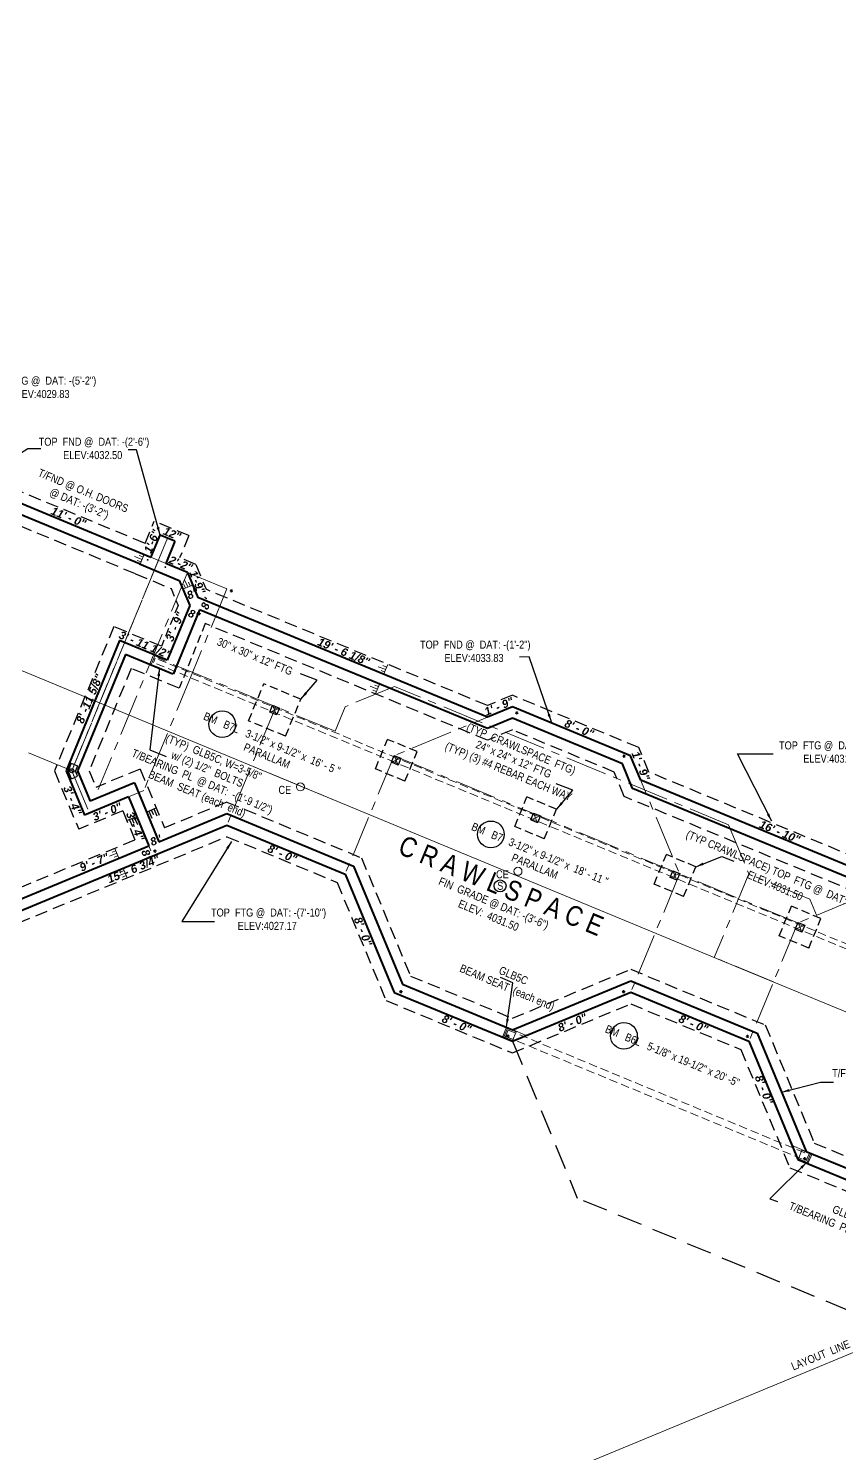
# Model space of a CAD drawing. Header units: inches. Extents: x 2775 to 28360, y 1488 to 9823.
# Drawn here: x 12445 to 13053, y 3454 to 4523 of the extents above; entities that cross this region are included whole.
import ezdxf

# ---------------------------------------------------------------- set-up
doc = ezdxf.new("R2010")
doc.units = ezdxf.units.IN
doc.header["$LTSCALE"] = 0.5
doc.header["$MEASUREMENT"] = 0
doc.header["$PDMODE"] = 1
doc.linetypes.add('CENTER', pattern=[2, 1.25, -0.25, 0.25, -0.25])
doc.linetypes.add('HIDDEN', pattern=[0.375, 0.25, -0.125])
doc.layers.get('Defpoints').update_dxf_attribs({"linetype": 'CONTINUOUS'})
for name, color, linetype, lineweight in [('BALCONY', 3, 'CONTINUOUS', 30), ('BEAMS TEXT', 3, 'CONTINUOUS', 20), ('ELEC', 6, 'CONTINUOUS', 20), ('FLOOR BEAMS', 3, 'HIDDEN', 20), ('FOOTING', 7, 'HIDDEN', 30), ('FOOTING TEXT', 7, 'CONTINUOUS', 9), ('FOUNDATION', 7, 'CONTINUOUS', 40), ('FOUNDATION TEXT', 7, 'CONTINUOUS', 9), ('GRID', 1, 'CENTER', 20), ('LAYOUT', 6, 'CONTINUOUS', 9), ('WALL FRAMING', 7, 'CONTINUOUS', 30)]:
    doc.layers.add(name, color=color, linetype=linetype, lineweight=lineweight)
for name, color, linetype in [('ELECTRICAL', 1, 'CONTINUOUS'), ('FL FRAMING STEEL', 7, 'CONTINUOUS'), ('LLTEXT', 7, 'CONTINUOUS'), ('STEEL', 5, 'CONTINUOUS')]:
    doc.layers.add(name, color=color, linetype=linetype)
doc.styles.add('ARCHENT', font='technical.ttf', dxfattribs={"height": 2})
doc.styles.add('ARCHENTLTD', font='technical.ttf', dxfattribs={"height": 6})
doc.styles.add('BEI', font='romans.shx', dxfattribs={"width": 0.75})
doc.dimstyles.new('ARCHENT', dxfattribs={"dimtxt": 6, "dimasz": 6, "dimexe": 9, "dimexo": 3, "dimgap": 1, "dimtad": 0, "dimtoh": 1, "dimdec": 3, "dimzin": 0, "dimdsep": 46, "dimlunit": 4, "dimtxsty": 'ARCHENTLTD', "dimcen": 6, "dimaunit": 1, "dimadec": 0, "dimazin": 0, "dimtfac": 1, "dimtdec": 3, "dimtofl": 0, "dimtmove": 0, "dimatfit": 3, "dimfxl": 1, "dimfrac": 2, "dimtolj": 1, "dimtzin": 0, "dimarcsym": 0})
doc.dimstyles.new('ARCHENTLTD', dxfattribs={"dimtxt": 12, "dimasz": 6, "dimexe": 9, "dimexo": 3, "dimgap": 1, "dimtad": 0, "dimdec": 4, "dimzin": 1, "dimdsep": 46, "dimlunit": 4, "dimtxsty": 'ARCHENT', "dimcen": 6, "dimaunit": 1, "dimadec": 5, "dimazin": 0, "dimtfac": 1, "dimtdec": 4, "dimtofl": 0, "dimtmove": 0, "dimatfit": 3, "dimfxl": 1, "dimfrac": 2, "dimtolj": 1, "dimtzin": 0, "dimarcsym": 0})
doc.dimstyles.get("Standard").update_dxf_attribs({"dimscale": 50, "dimtxt": 0.18, "dimasz": 0.18, "dimexe": 0.18, "dimexo": 0.0625, "dimgap": 0.09, "dimtad": 0, "dimtoh": 1, "dimzin": 0, "dimdsep": 46, "dimtxsty": 'BEI', "dimcen": 0.09, "dimclrd": 256, "dimclre": 256, "dimclrt": 256, "dimadec": 1, "dimazin": 0, "dimtfac": 1, "dimtofl": 0, "dimtmove": 0, "dimatfit": 3, "dimfxl": 1, "dimtolj": 1, "dimtzin": 0, "dimlwd": -1, "dimlwe": -1, "dimarcsym": 0})

# ---------------------------------------------------------------- blocks, each defined once
blk = doc.blocks.new('*D34')
at = {"layer": 'Defpoints', "color": 0, "ltscale": 150}
for p in [(11336.4, 4496.8, -44590.3), (14529.7, 4138.2, -44590.3), (13445.9, 3646.6), (14529.7, 3176.8, -44590.3), (12016.7, 3096.3, -44590.3)]:
    blk.add_point(p, dxfattribs=at)
at = {"layer": 'LAYOUT', "ltscale": 150}
for start, end in [(9.2836, 15.9025), (344.1589, 350.7778)]:
    blk.add_arc((13368.6, 3656.8), 78, start, end, dxfattribs=at)
for points in [[(13442.1, 3677.6), (13445, 3678.6), (13440.6, 3686.6)], [(13445, 3635), (13442.1, 3636), (13440.6, 3627)]]:
    blk.add_solid(points, dxfattribs=at)
at = {"layer": 'LAYOUT', "color": 6, "ltscale": 150, "insert": (13446.5, 3656.8), "char_height": 6.25, "attachment_point": 5, "rotation": 270.0307, "style": 'BEI'}
blk.add_mtext('\\A1;45.0°', dxfattribs=at)
blk = doc.blocks.new('*D35')
at = {"layer": 'Defpoints', "color": 0, "ltscale": 150}
for p in [(13368.6, 4764.1, -44590.3), (14530, 4138.3, -44590.3), (13423.7, 3711.8), (12017, 3096.4, -44590.3), (13368.9, 2918.1, -44590.3)]:
    blk.add_point(p, dxfattribs=at)
at = {"layer": 'LAYOUT', "ltscale": 150}
for start, end in [(65.4639, 83.3705), (29.1593, 47.0659)]:
    blk.add_arc((13368.8, 3656.9), 77.7, start, end, dxfattribs=at)
for points in [[(13377.7, 3732.6), (13377.9, 3735.6), (13368.8, 3734.6)], [(13438, 3695.4), (13435.3, 3694.1), (13440.6, 3686.6)]]:
    blk.add_solid(points, dxfattribs=at)
at = {"layer": 'LAYOUT', "color": 6, "lineweight": 9, "ltscale": 150, "insert": (13412, 3721.5), "char_height": 6.25, "attachment_point": 5, "rotation": 326.2649, "style": 'BEI'}
blk.add_mtext('\\A1;67.5°', dxfattribs=at)
blk = doc.blocks.new('*D36')
at = {"layer": 'Defpoints', "color": 0, "ltscale": 150}
for p in [(13368.2, 4764.1, -44590.3), (12207, 4138.1, -44590.3), (13338.5, 3728.7), (14720.2, 3096.6, -44590.3), (13368.3, 2918.1, -44590.3)]:
    blk.add_point(p, dxfattribs=at)
at = {"layer": 'LAYOUT', "ltscale": 150}
for start, end in [(96.641, 114.5476), (132.9456, 150.8522)]:
    blk.add_arc((13368.3, 3656.9), 77.7, start, end, dxfattribs=at)
for points in [[(13359.2, 3735.6), (13359.4, 3732.6), (13368.3, 3734.6)], [(13301.8, 3694.1), (13299.1, 3695.4), (13296.5, 3686.6)]]:
    blk.add_solid(points, dxfattribs=at)
at = {"layer": 'LAYOUT', "color": 6, "lineweight": 9, "ltscale": 150, "insert": (13325.1, 3721.5), "char_height": 6.25, "attachment_point": 5, "rotation": 33.7466, "style": 'BEI'}
blk.add_mtext('\\A1;67.5°', dxfattribs=at)

msp = doc.modelspace()

# ---------------------------------------------------------------- hatches: boundary and pattern name
at = {"layer": 'WALL FRAMING', "lineweight": 9, "ltscale": 150}
for points in [[(12534.29351, 4124.49398, 1), (12533.66851, 4124.49398, 1)], [(12547.5088, 4119.01624, 1), (12546.8838, 4119.01624, 1)], [(12597.09089, 4101.18541, 1), (12596.46589, 4101.18541, 1)], [(12811.18981, 4009.66446, 1), (12810.56481, 4009.66446, 1)], [(12891.64472, 3977.2306, 1), (12891.01972, 3977.2306, 1)], [(12539.34318, 3906.37095, 1), (12539.58549, 3905.79483, 1)], [(12724.21644, 3800.59884, 1), (12723.59144, 3800.59884, 1)], [(12891.26674, 3800.64837, 1), (12890.64174, 3800.64837, 1)], [(12804.52781, 3767.33404, 1), (12803.90281, 3767.33404, 1)], [(12984.18071, 3767.10158, 1), (12983.55571, 3767.10158, 1)], [(13027.09978, 3675.35625, 1), (13026.47478, 3675.35625, 1)]]:
    msp.add_hatch(color=256, dxfattribs=at).paths.add_polyline_path(points)

# ---------------------------------------------------------------- linework, layer by layer
at = {"layer": 'BALCONY', "color": 3, "linetype": 'HIDDEN', "lineweight": 25, "ltscale": 150}
for p, q in [((12807.572, 3763.41961), (12856.22622, 3645.87669)), ((13112.18173, 3539.93876), (12856.2245, 3645.88082))]:
    msp.add_line(p, q, dxfattribs=at)
at = {"layer": 'BEAMS TEXT', "linetype": 'Continuous', "lineweight": 30, "ltscale": 75}
for centre in [(12589.91766, 4001.18111), (12791.39998, 3918.59208), (12891.21056, 3767.5021)]:
    msp.add_circle(centre, 10, dxfattribs=at)
at = {"layer": 'ELEC', "color": 3, "linetype": 'Continuous', "ltscale": 7.5}
for centre in [(12648.51321, 3954.22381), (12811.72829, 3890.89492)]:
    msp.add_circle(centre, 3, dxfattribs=at)
at = {"layer": 'ELECTRICAL', "color": 3, "linetype": 'Continuous', "lineweight": 30, "ltscale": 0.75}
msp.add_circle((12798.2926, 3879.91757), 4.47927, dxfattribs=at)
at = {"layer": 'FLOOR BEAMS', "ltscale": 50}
for p, q in [((12539.60088, 4050.74356), (12538.24777, 4047.49307)), ((12721.05227, 3975.76452), (12539.60088, 4050.74356)), ((12719.7051, 3972.51216), (12538.24777, 4047.49307)), ((12930.13275, 3889.36863), (12721.05227, 3975.76452)), ((12928.78599, 3886.11678), (12719.7051, 3972.51216)), ((13233.37592, 3764.063), (12930.13275, 3889.36863)), ((13232.03458, 3760.80988), (12928.78599, 3886.11678)), ((12804.43664, 3771.89286), (12802.46704, 3767.16143)), ((12804.43664, 3771.89286), (13029.92901, 3678.56036)), ((12802.46704, 3767.16143), (13027.97775, 3673.82134)), ((13029.92817, 3678.5607), (13027.97775, 3673.82134))]:
    msp.add_line(p, q, dxfattribs=at)
at = {"layer": 'FLOOR BEAMS', "ltscale": 75}
for p, q in [((12721.05227, 3975.76452), (12719.7051, 3972.51216)), ((12930.13782, 3889.38055), (12928.79065, 3886.12819))]:
    msp.add_line(p, q, dxfattribs=at)
at = {"layer": 'FOOTING', "ltscale": 75}
for p, q in [((12531.67365, 4136.94205), (12424.91855, 4181.23189)), ((12524.77804, 4113.97707), (12413.92373, 4159.92619)), ((12532.07948, 4136.77383), (12538.8311, 4153.39575)), ((12564.82923, 4142.67443), (12538.90869, 4153.42818)), ((12564.81505, 4142.70856), (12557.96178, 4126.03595)), ((12569.98663, 4121.04701), (12557.96173, 4126.03582)), ((12524.77714, 4113.97745), (12551.52815, 4102.88533)), ((12569.98663, 4121.04701), (12577.72671, 4102.34131)), ((12788.79068, 4015.18669), (12577.72671, 4102.34131)), ((12508.6092, 4074.40578), (12464.0587, 3966.25585)), ((12544.29675, 4059.60864), (12508.6092, 4074.40578)), ((12788.80833, 3989.21377), (12577.217, 4076.58614)), ((12521.63789, 4043.02245), (12490.02945, 3966.29043)), ((12557.48743, 4028.15814), (12521.63789, 4043.02245)), ((12807.50182, 4022.94287), (12788.79068, 4015.18669)), ((12902.34191, 3983.68805), (12807.50182, 4022.94287)), ((12807.50865, 3996.96546), (12788.80833, 3989.21377)), ((12883.9367, 3965.27768), (12807.50865, 3996.96546)), ((12909.95715, 3965.27476), (12902.34191, 3983.68805)), ((12464.05906, 3966.25674), (12482.2154, 3922.51187)), ((12490.02945, 3966.29043), (12495.18861, 3953.86024)), ((12528.34524, 3967.5901), (12495.18861, 3953.86024)), ((12528.34821, 3967.58887), (12546.58891, 3923.5034)), ((12891.41614, 3946.96525), (12883.9367, 3965.27768)), ((13092.19655, 3890.02267), (12909.95715, 3965.27476)), ((12593.37179, 3942.86811), (12546.58891, 3923.5034)), ((12593.37179, 3942.86811), (12694.38443, 3900.98132)), ((13092.21421, 3864.04974), (12891.41614, 3946.96525)), ((12515.37019, 3936.24097), (12482.2154, 3922.51187)), ((12515.36271, 3936.24413), (12524.51961, 3914.08617)), ((12518.38749, 3928.9098), (12525.71851, 3932.11231)), ((12532.99048, 3935.28349), (12540.32151, 3938.486)), ((12534.86819, 3935.98822), (12537.21559, 3930.76799)), ((12536.69225, 3936.80846), (12538.21942, 3933.41229)), ((12538.51632, 3937.62869), (12540.86373, 3932.40846)), ((12520.26519, 3929.61453), (12522.57224, 3924.37633)), ((12522.09553, 3930.42066), (12523.59645, 3927.01281)), ((12523.92588, 3931.2268), (12526.23292, 3925.9886)), ((12423.98488, 3846.78006), (12593.40151, 3916.87419)), ((12524.17456, 3914.22549), (12423.99177, 3872.75711)), ((12593.40151, 3916.87419), (12676.01695, 3882.61615)), ((12694.38443, 3900.98132), (12731.111, 3812.38147)), ((12676.01695, 3882.61615), (12712.74611, 3794.01007)), ((12807.5659, 3780.73638), (12896.25025, 3817.49798)), ((12896.25248, 3817.49798), (12997.20113, 3775.71479)), ((12731.10942, 3812.38305), (12807.56813, 3780.73638)), ((12712.74769, 3794.00849), (12807.57273, 3754.75989)), ((12807.57497, 3754.75989), (12896.25932, 3791.52149)), ((12896.25708, 3791.52149), (12978.83939, 3757.34023)), ((12997.20271, 3775.71321), (13033.95582, 3687.04933)), ((12978.83781, 3757.34181), (13015.59284, 3668.67332)), ((13033.94773, 3687.05742), (13110.4378, 3655.49304)), ((13015.60094, 3668.66524), (13110.46497, 3629.51866))]:
    msp.add_line(p, q, dxfattribs=at)
at = {"layer": 'FOOTING', "lineweight": 9, "ltscale": 75}
for p, q in [((12529.72009, 4124.76079), (12524.0937, 4126.84494)), ((12530.41481, 4126.63626), (12527.60162, 4127.67833)), ((12529.02538, 4122.88533), (12526.21218, 4123.9274)), ((12562.30036, 4103.242), (12561.04799, 4105.96809)), ((12564.11776, 4104.07691), (12561.61301, 4109.52909)), ((12565.93515, 4104.91182), (12564.68278, 4107.63791)), ((12712.49289, 4042.19343), (12706.86649, 4044.27758)), ((12711.79817, 4040.31797), (12708.98497, 4041.36004)), ((12713.1876, 4044.06889), (12710.37441, 4045.11097)), ((12714.02571, 4045.88808), (12710.96006, 4038.49878)), ((12706.42517, 4027.55983), (12700.79877, 4029.64398)), ((12707.11989, 4029.43529), (12704.30669, 4030.47737)), ((12707.95799, 4031.25448), (12704.89234, 4023.86518)), ((12705.73045, 4025.68436), (12702.91725, 4026.72644)), ((12510.91656, 3904.40852), (12505.35611, 3902.15432)), ((12510.16517, 3906.262), (12507.38494, 3905.1349)), ((12511.66796, 3902.55503), (12508.88773, 3901.42794)), ((12512.44639, 3900.71262), (12509.38673, 3908.10441)), ((12517.03961, 3889.60919), (12511.47916, 3887.355)), ((12516.28821, 3891.46268), (12513.50799, 3890.33558)), ((12518.56944, 3885.9133), (12515.50978, 3893.30508)), ((12517.79101, 3887.75571), (12515.01078, 3886.62861))]:
    msp.add_line(p, q, dxfattribs=at)
at = {"layer": 'FOOTING', "ltscale": 50}
for p, q in [((12551.52815, 4102.88533), (12556.77851, 4090.19661)), ((12556.77851, 4090.19661), (12544.27704, 4059.56035)), ((12577.217, 4076.58614), (12557.52456, 4028.14274)), ((12609.63285, 4003.71749), (12621.11335, 4031.43388)), ((12648.82973, 4019.95337), (12621.11335, 4031.43388)), ((12637.34923, 3992.23699), (12648.82973, 4019.95337)), ((12637.34923, 3992.23699), (12609.63285, 4003.71749)), ((12704.74066, 3967.66086), (12713.92507, 3989.83397)), ((12736.09817, 3980.64957), (12713.92507, 3989.83397)), ((12726.91377, 3958.47646), (12736.09817, 3980.64957)), ((12726.91377, 3958.47646), (12704.74066, 3967.66086)), ((12809.29999, 3924.45488), (12818.4844, 3946.62799)), ((12840.6575, 3937.44359), (12818.4844, 3946.62799)), ((12831.4731, 3915.27048), (12840.6575, 3937.44359)), ((12831.4731, 3915.27048), (12809.29999, 3924.45488)), ((12913.82622, 3881.27689), (12923.01062, 3903.45)), ((12945.18373, 3894.2656), (12923.01062, 3903.45)), ((12935.99933, 3872.09249), (12945.18373, 3894.2656)), ((12935.99933, 3872.09249), (12913.82622, 3881.27689)), ((13007.63204, 3842.49998), (13016.81644, 3864.67309)), ((13038.98955, 3855.48868), (13016.81644, 3864.67309)), ((13029.80515, 3833.31558), (13038.98955, 3855.48868)), ((13029.80515, 3833.31558), (13007.63204, 3842.49998))]:
    msp.add_line(p, q, dxfattribs=at)
at = {"layer": 'FOUNDATION', "ltscale": 50}
for p, q in [((12536.45877, 4126.29721), (12414.46769, 4176.91137)), ((12554.37429, 4138.35075), (12543.23237, 4142.97324)), ((12563.86115, 4114.92726), (12547.53083, 4121.70234)), ((12565.48932, 4090.10606), (12548.64368, 4049.14585)), ((12572.85665, 4087.04308), (12552.97428, 4038.68984)), ((12512.95385, 4063.94892), (12472.71562, 3966.26738)), ((12517.29777, 4053.49029), (12481.37254, 3966.2789)), ((12472.71598, 3966.26827), (12486.54001, 3932.96141)), ((12481.3729, 3966.27979), (12490.86462, 3943.41096)), ((12524.01458, 3957.13805), (12490.86462, 3943.41096)), ((12519.70085, 3946.69302), (12486.54001, 3932.96141))]:
    msp.add_line(p, q, dxfattribs=at)
at = {"layer": 'FOUNDATION', "ltscale": 75}
for p, q in [((12527.84132, 4121.36736), (12416.987, 4167.31647)), ((12527.84132, 4121.36736), (12557.65334, 4109.00602)), ((12563.8611, 4114.92715), (12571.60354, 4096.21573)), ((12557.65334, 4109.00602), (12565.48157, 4090.08726)), ((12788.79657, 4006.52905), (12571.62286, 4096.20656)), ((12788.80245, 3997.87141), (12572.85622, 4087.04205)), ((12548.62036, 4049.15552), (12512.9521, 4063.94467)), ((12552.94351, 4038.7026), (12517.295, 4053.48356)), ((12807.506, 4014.28416), (12788.79657, 4006.52905)), ((12896.20311, 3977.5851), (12807.506, 4014.28416)), ((12807.50637, 4005.6246), (12788.80245, 3997.87141)), ((12890.06736, 3971.42526), (12807.50637, 4005.6246)), ((12903.84963, 3959.13849), (12896.20311, 3977.5851)), ((12897.55854, 3953.08408), (12890.06736, 3971.42526)), ((12524.01458, 3957.13805), (12542.27461, 3913.00586)), ((13092.12991, 3881.39497), (12903.84963, 3959.13849)), ((13092.20832, 3872.70738), (12897.55854, 3953.08408)), ((12542.27461, 3913.00586), (12593.40604, 3934.19337)), ((12593.40604, 3934.19337), (12688.26194, 3894.8596)), ((12424.11888, 3855.38561), (12593.40495, 3925.53329)), ((12593.40495, 3925.53329), (12682.10673, 3888.81889)), ((12424.11788, 3864.04482), (12534.88729, 3909.94474)), ((12688.26194, 3894.8596), (12724.98922, 3806.25804)), ((12682.10673, 3888.81889), (12718.86789, 3800.1335)), ((12724.98922, 3806.25804), (12807.56929, 3772.07771)), ((12807.56929, 3772.07771), (12896.25364, 3808.8393)), ((12896.25364, 3808.8393), (12991.08092, 3769.58979)), ((12718.86789, 3800.1335), (12807.57157, 3763.41857)), ((12807.57157, 3763.41857), (12896.25592, 3800.18017)), ((12896.25592, 3800.18017), (12984.9596, 3763.46524)), ((12984.9596, 3763.46524), (13021.71462, 3674.79675)), ((12991.08092, 3769.58979), (13027.83404, 3680.92591)), ((13027.83404, 3680.92591), (13110.44817, 3646.83437)), ((13021.71462, 3674.79675), (13110.4546, 3638.17733))]:
    msp.add_line(p, q, dxfattribs=at)
at = {"layer": 'FOUNDATION', "ltscale": 1.5}
for p, q in [((12536.45829, 4126.29601), (12543.23237, 4142.97324)), ((12554.37429, 4138.35075), (12547.53094, 4121.70227))]:
    msp.add_line(p, q, dxfattribs=at)
at = {"layer": 'FOUNDATION', "lineweight": 20, "ltscale": 75}
for p, q in [((12531.30874, 4128.59012), (12528.24547, 4121.19983)), ((12567.73235, 4105.5715), (12560.34723, 4102.49562))]:
    msp.add_line(p, q, dxfattribs=at)
at = {"layer": 'FOUNDATION', "color": 7, "lineweight": 9, "ltscale": 75}
for p, q in [((12536.61153, 4046.08706), (12539.27775, 4052.55949)), ((12545.71528, 4049.8732), (12539.27775, 4052.55949)), ((12543.04907, 4043.40078), (12536.61153, 4046.08706)), ((12800.09604, 3766.5917), (12803.16643, 3773.97903)), ((12801.21082, 3766.6683), (12803.89741, 3773.13223)), ((12810.33495, 3770.44594), (12803.89741, 3773.13223)), ((12807.49356, 3772.18055), (12817.94012, 3767.83866)), ((12807.64835, 3763.98202), (12801.21082, 3766.6683)), ((12807.64835, 3763.98202), (12810.33495, 3770.44594)), ((13027.96879, 3680.92468), (13017.5095, 3685.23582)), ((13022.06509, 3675.23378), (13024.73266, 3681.70558)), ((13024.73266, 3681.70558), (13031.18557, 3679.05644)), ((13028.518, 3672.58464), (13031.18557, 3679.05644)), ((13029.25254, 3671.7426), (13032.30119, 3679.13893)), ((13022.06509, 3675.23378), (13028.518, 3672.58464))]:
    msp.add_line(p, q, dxfattribs=at)
at = {"layer": 'FOUNDATION', "ltscale": 25}
msp.add_line((12519.70082, 3946.69309), (12534.88729, 3909.94474), dxfattribs=at)
at = {"layer": 'FOUNDATION', "lineweight": 50, "ltscale": 1.5}
for centre in [(12596.77839, 4101.18541), (12810.87731, 4009.66446), (12891.33222, 3977.2306), (12539.46434, 3906.08289), (12723.90394, 3800.59884), (12890.95424, 3800.64837), (12804.21531, 3767.33404), (12983.86821, 3767.10158), (13026.78728, 3675.35625)]:
    msp.add_circle(centre, 0.5, dxfattribs=at)
at = {"layer": 'GRID', "ltscale": 50}
for p, q in [((12593.28666, 4102.71929), (12113.34842, 4301.83468)), ((12593.28666, 4102.71929), (12563.86111, 4114.92717)), ((12674.48142, 3995.88837), (12538.08136, 4052.34508)), ((12719.06691, 4029.56238), (12682.09611, 4014.25916)), ((12969.64769, 3925.81412), (12719.06691, 4029.56238)), ((12630.14006, 4014.25463), (12593.40463, 3925.53316)), ((12682.09611, 4014.25916), (12674.48142, 3995.88837)), ((12807.506, 4014.28416), (12718.83752, 3977.52914)), ((12896.20311, 3977.5851), (12807.506, 4014.28416)), ((12718.83752, 3977.52914), (12682.10673, 3888.81889)), ((12932.9647, 3888.90075), (12718.83752, 3977.52914)), ((12896.20311, 3977.5851), (12932.9647, 3888.90075)), ((12477.03225, 3966.30341), (12490.23569, 3934.49176)), ((12700.5358, 3933.3278), (12611.8351, 3970.05674)), ((12530.98852, 3951.36752), (12489.94988, 3934.37238)), ((12519.68256, 3946.68544), (12537.94617, 3902.55264)), ((12593.42049, 3925.53973), (12424.11888, 3855.38561)), ((12682.10673, 3888.81889), (12593.40463, 3925.53316)), ((12969.64769, 3925.81412), (12984.93699, 3888.92992)), ((12682.10673, 3888.81889), (12718.86832, 3800.13454)), ((12932.9647, 3888.90075), (12896.24978, 3800.19707)), ((13021.6668, 3852.18648), (12932.9647, 3888.90075)), ((12984.93699, 3888.92992), (12958.99556, 3826.34504)), ((13030.53612, 3870.01257), (12984.93699, 3888.92992)), ((13110.35115, 3888.94808), (13021.6668, 3852.18648)), ((13030.53612, 3870.01257), (13035.51599, 3857.98177)), ((13021.6668, 3852.18648), (12984.95187, 3763.4828)), ((13003.36891, 3807.97857), (12959.16877, 3826.27325)), ((12807.572, 3763.41961), (12718.86832, 3800.13454)), ((12896.25635, 3800.18121), (12807.572, 3763.41961)), ((12984.96003, 3763.46628), (12896.25635, 3800.18121)), ((12984.96003, 3763.46628), (13021.71505, 3674.7978)), ((13110.4546, 3638.17733), (13021.71505, 3674.7978))]:
    msp.add_line(p, q, dxfattribs=at)
at = {"layer": 'GRID', "ltscale": 75}
msp.add_line((11890.26802, 4209.49904), (12481.70907, 3964.36465), dxfattribs=at)
at = {"layer": 'GRID', "linetype": 'CENTER', "lineweight": 9, "ltscale": 50}
for p, q in [((12548.84886, 4140.6431), (12477.03213, 3966.3031)), ((12542.03021, 4124.09037), (12477.03213, 3966.3031)), ((12563.86111, 4114.92717), (12496.80793, 3952.15104)), ((12593.28666, 4102.71929), (12567.90213, 4040.43853))]:
    msp.add_line(p, q, dxfattribs=at)
at = {"layer": 'GRID', "linetype": 'CENTER', "lineweight": 20, "ltscale": 50}
msp.add_line((12567.90753, 4040.43631), (12530.98852, 3951.36752), dxfattribs=at)
at = {"layer": 'LAYOUT', "color": 6, "ltscale": 150}
for p, q in [((12975.24561, 3819.59345), (11433.02486, 4458.12095)), ((13368.53349, 3656.76001), (12975.24861, 3819.59221)), ((13368.50138, 3656.7467), (12016.33977, 3096.40237))]:
    msp.add_line(p, q, dxfattribs=at)
at = {"layer": 'STEEL', "color": 5, "linetype": 'Continuous'}
for p, q in [((12476.69232, 3971.89274), (12474.35432, 3966.31342)), ((12476.85371, 3960.24756), (12474.35432, 3966.31342)), ((12476.69455, 3971.89806), (12481.28435, 3969.99732)), ((12481.28435, 3969.99732), (12479.72966, 3966.25956)), ((12481.42992, 3962.13315), (12479.72966, 3966.25956)), ((12476.85371, 3960.24756), (12481.42992, 3962.13315))]:
    msp.add_line(p, q, dxfattribs=at)
at = {"layer": 'STEEL', "color": 5, "linetype": 'Continuous', "const_width": 0.5}
for points in [[(12478.48379, 3969.32955, -1), (12478.29331, 3969.79185, -1)], [(12478.66302, 3962.34502, -1), (12478.47254, 3962.80732, -1)]]:
    msp.add_lwpolyline(points, format="xyb", close=True, dxfattribs=at)
at = {"layer": 'STEEL', "lineweight": 30, "ltscale": 75}
msp.add_circle((12477.03213, 3966.3031), 1.5, dxfattribs=at)
at = {"layer": 'WALL FRAMING', "color": 6, "lineweight": 9, "ltscale": 75}
for p, q in [((12538.08136, 4052.34508), (12535.43483, 4045.96223)), ((12632.7836, 4013.30685), (12625.5975, 4010.33027)), ((12627.70226, 4015.41161), (12630.67884, 4008.22551)), ((12723.97173, 3975.62663), (12716.78563, 3972.65005)), ((12718.89039, 3977.73139), (12721.86697, 3970.54529)), ((12828.53106, 3932.42065), (12821.34496, 3929.44407)), ((12823.44972, 3934.52541), (12826.4263, 3927.33931)), ((12933.05729, 3889.24266), (12925.87119, 3886.26608)), ((12927.97595, 3891.34742), (12930.95253, 3884.16132)), ((13026.8631, 3850.46575), (13019.67701, 3847.48917)), ((13021.78177, 3852.57051), (13024.75835, 3845.38441))]:
    msp.add_line(p, q, dxfattribs=at)
at = {"layer": 'WALL FRAMING', "color": 6, "ltscale": 75}
for points in [[(12627.70226, 4015.41161), (12632.7836, 4013.30685), (12630.67884, 4008.22551), (12625.5975, 4010.33027)], [(12718.89039, 3977.73139), (12723.97173, 3975.62663), (12721.86697, 3970.54529), (12716.78563, 3972.65005)], [(12823.44972, 3934.52541), (12828.53106, 3932.42065), (12826.4263, 3927.33931), (12821.34496, 3929.44407)], [(12927.97595, 3891.34742), (12933.05729, 3889.24266), (12930.95253, 3884.16132), (12925.87119, 3886.26608)], [(13021.78177, 3852.57051), (13026.8631, 3850.46575), (13024.75835, 3845.38441), (13019.67701, 3847.48917)]]:
    msp.add_lwpolyline(points, close=True, dxfattribs=at)
at = {"layer": 'WALL FRAMING', "color": 9, "linetype": 'Continuous', "lineweight": 5, "ltscale": 150}
for centre in [(12533.98101, 4124.49398), (12547.1963, 4119.01624), (12596.77839, 4101.18541), (12810.87731, 4009.66446), (12891.33222, 3977.2306), (12539.46434, 3906.08289), (12723.90394, 3800.59884), (12890.95424, 3800.64837), (12804.21531, 3767.33404), (12983.86821, 3767.10158), (13026.78728, 3675.35625)]:
    msp.add_circle(centre, 0.3125, dxfattribs=at)

# ---------------------------------------------------------------- texts
at = {"layer": 'BEAMS TEXT', "linetype": 'Continuous', "lineweight": 9, "char_height": 6, "attachment_point": 5, "rotation": 337.6375, "style": 'ARCHENTLTD'}
for s, insert in [('BM   B7L   3-1/2" x 9-1/2" x  16\' - 5 "\\PPARALLAM \\P\\P  ', (12621.48146, 3972.9068)), ('BM   B7   3-1/2" x 9-1/2" x  18\' - 11 "\\PPARALLAM \\P\\P  ', (12822.44718, 3890.09704)), ('BM   B6L   5-1/8" x 19-1/2" x 20\' -5" \\P\\P  ', (12923.77654, 3743.34543))]:
    msp.add_mtext(s, dxfattribs=dict(at, insert=insert))
at = {"layer": 'ELECTRICAL', "color": 3, "linetype": 'Continuous', "ltscale": 0.375, "char_height": 6, "attachment_point": 1, "style": 'ARCHENT'}
for insert in [(12632.09642, 3954.97749), (12795.3115, 3891.6486)]:
    msp.add_mtext('CE', dxfattribs=dict(at, insert=insert))
at = {"layer": 'ELECTRICAL', "color": 3, "linetype": 'Continuous', "ltscale": 0.375, "insert": (12796.08817, 3883.0222), "char_height": 6, "width": 6.875, "attachment_point": 1, "style": 'ARCHENT'}
msp.add_mtext('S', dxfattribs=at)
at = {"layer": 'FOOTING TEXT', "ltscale": 50, "char_height": 6, "attachment_point": 5, "style": 'ARCHENT'}
for s, insert, rotation in [(' TOP  FTG @  DAT: -(5\'-2") \\PELEV:4029.83', (12453.17558, 4253.73794), 0.09277778), (' TOP  FTG @  DAT: -(3\'-6") \\PELEV:4031.50', (13047.85769, 3980.32529), 0.09277778), ('(TYP CRAWLSPACE) TOP  FTG @  DAT: -(3\'-6") \\PELEV:4031.50', (13006.54439, 3884.76393), 337.03313863), (' GLB5C\\PBEAM SEAT  (each end)', (12805.20943, 3807.7082), 337.21061466), (' GLB5C  BEAM SEAT\\PT/BEARING  PL (each  end) DAT: -(2\'-0")', (13075.36261, 3620.50353), 337.84315861)]:
    msp.add_mtext(s, dxfattribs=dict(at, insert=insert, rotation=rotation))
at = {"layer": 'FOOTING TEXT', "ltscale": 50, "insert": (12623.68928, 3854.9578), "char_height": 6, "attachment_point": 5, "style": 'ARCHENT'}
msp.add_mtext(' TOP  FTG @  DAT: -(7\'-10") \\PELEV:4027.17', dxfattribs=at)
at = {"layer": 'FOUNDATION TEXT', "ltscale": 50, "char_height": 6, "attachment_point": 5, "style": 'ARCHENT'}
for s, insert in [(' TOP  FND @  DAT: -(2\'-6") \\PELEV:4032.50', (12492.742, 4207.96275)), (' TOP  FND @  DAT: -(1\'-2") \\PELEV:4033.83', (12778.71786, 4055.83286)), (' T/FND @  DAT: -(1\'-2") \\PELEV:4033.83', (13081.99778, 3734.55792))]:
    msp.add_mtext(s, dxfattribs=dict(at, insert=insert))
at = {"layer": 'FOUNDATION TEXT', "ltscale": 50, "attachment_point": 5, "rotation": 337.5, "style": 'ARCHENT'}
for s, insert, char_height in [('T/FND @ O.H. DOORS\\P @ DAT: -(3\'-2")', (12483.38296, 4170.91971), 6), ('30" x 30" x 12" FTG', (12614.43223, 4051.9964), 6), ('(TYP  CRAWLSPACE  FTG)', (12813.73027, 3981.99103), 6), ('24" x 24" x 12" FTG\\P(TYP) (3) #4 REBAR EACH WAY', (12806.26, 3969.48662), 6), ('C R A W L S P A C E', (12799.06802, 3880.10906), 15), ('FIN  GRADE @ DAT: -(3\'-6")\\PELEV:  4031.50', (12791.58337, 3862.43798), 6)]:
    msp.add_mtext(s, dxfattribs=dict(at, insert=insert, char_height=char_height))
at = {"layer": 'FOUNDATION TEXT', "color": 1, "lineweight": 20, "ltscale": 75, "char_height": 6, "width": 48.625, "style": 'ARCHENTLTD'}
for s, insert, attachment_point, rotation in [('{\\fArial|b1|i1|c0|p34;11\' - 0"}', (12463.11151, 4164.41008), 1, 337.65083472), ('{\\fArial|b1|i1|c0|p34;2\'-2"}', (12551.59154, 4127.7327), 1, 337.65083472), ('{\\fArial|b1|i1|c0|p34;1\'-9"}', (12570.54806, 4117.25692), 1, 292.65083472), ('{\\fArial|b1|i1|c0|p34;8"}', (12562.58582, 4100.14287), 1, 22.28559028), ('{\\fArial|b1|i1|c0|p34;8"}', (12573.45946, 4088.87301), 1, 67.28559028), ('{\\fArial|b1|i1|c0|p34;3\' - 9"}', (12547.24756, 4064.95495), 1, 67.28559028), ('{\\fArial|b1|i1|c0|p34;8"}', (12566.0086, 4087.77033), 1, 337.28559028), ('{\\fArial|b1|i1|c0|p34;3\' - 11 1/2"}', (12514.04494, 4071.45725), 1, 337.28559028), ('{\\fArial|b1|i1|c0|p34;19\' - 6 1/8"}', (12663.10602, 4066.24311), 1, 337.28559028), ('{\\fArial|b1|i1|c0|p34;8\' -11 5/8"}', (12480.07149, 4003.46958), 1, 67.28559028), ('{\\fArial|b1|i1|c0|p34;1\' - 9"}', (12785.77855, 4012.96622), 1, 22.55536583), ('{\\fArial|b1|i1|c0|p34;8\' - 0"}', (12848.32583, 4005.10707), 1, 337.28559028), ('{\\fArial|b1|i1|c0|p34;1\' - 9"}', (12910.97263, 3960.5574), 3, 292.47478306), ('{\\fArial|b1|i1|c0|p34;3\' - 4"}', (12476.08851, 3955.79763), 1, 292.28559028), ('{\\fArial|b1|i1|c0|p34;3\' - 0"}', (12491.94566, 3934.03435), 1, 22.28559028), ('{\\fArial|b1|i1|c0|p34;3\' - 4"}', (12523.11685, 3936.34982), 1, 292.28559028), ('{\\fArial|b1|i1|c0|p34;16\' - 10"}', (12994.46563, 3929.44658), 1, 337.28559028), ('{\\fArial|b1|i1|c0|p34;8"}', (12535.02275, 3915.30746), 1, 22.28559028), ('{\\fArial|b1|i1|c0|p34;9\' - 7"}', (12482.17607, 3896.07288), 1, 22.4667725), ('{\\fArial|b1|i1|c0|p34;15\' - 6 3/4"}', (12502.9821, 3887.44031), 1, 22.4667725), ('{\\fArial|b1|i1|c0|p34;8"}', (12534.51687, 3908.05828), 1, 292.28559028), ('{\\fArial|b1|i1|c0|p34;8\' - 0"}', (12625.60404, 3911.23303), 1, 337.28559028), ('{\\fArial|b1|i1|c0|p34;8\' - 0"}', (12694.00845, 3857.41863), 1, 292.28559028), ('{\\fArial|b1|i1|c0|p34;8\' - 0"}', (12756.36308, 3783.66748), 1, 337.28559028), ('{\\fArial|b1|i1|c0|p34;8\' - 0"}', (12840.85897, 3775.96946), 1, 22.28559028), ('{\\fArial|b1|i1|c0|p34;8\' - 0"}', (12933.93724, 3783.64792), 1, 337.28559028), ('{\\fArial|b1|i1|c0|p34;8\' - 0"}', (12994.71814, 3738.8187), 1, 292.28559028)]:
    msp.add_mtext(s, dxfattribs=dict(at, insert=insert, attachment_point=attachment_point, rotation=rotation))
at = {"layer": 'FOUNDATION TEXT', "color": 1, "lineweight": 20, "ltscale": 75, "char_height": 6, "attachment_point": 1, "style": 'ARCHENTLTD'}
for s, insert, rotation in [('{\\fArial|b1|i1|c0|p34;1\'-6"}', (12530.90285, 4131.19324), 67.28559028), ('{\\fArial|b1|i1|c0|p34;12"}', (12547.33064, 4149.30202), 337.28559028)]:
    msp.add_mtext(s, dxfattribs=dict(at, insert=insert, rotation=rotation))
at = {"layer": 'LAYOUT', "ltscale": 50, "insert": (13037.83618, 3527.72977), "char_height": 6, "attachment_point": 5, "rotation": 22.15219353, "style": 'ARCHENT'}
msp.add_mtext(' LAYOUT  LINE', dxfattribs=at)
at = {"layer": 'LLTEXT', "color": 7, "lineweight": 9, "ltscale": 1.5, "insert": (12576.49632, 3962.10759), "char_height": 6, "attachment_point": 5, "rotation": 337.45450694, "style": 'ARCHENT'}
msp.add_mtext(' (TYP)  GLB5C, W=3-5/8"\\Pw/ (2) 1/2"  BOLTS\\PT/BEARING  PL  @ DAT:  -(1\'-9 1/2")\\PBEAM  SEAT (each  end)', dxfattribs=at)

# ---------------------------------------------------------------- dimensions: what is measured, and where the dimension line sits
at = {"layer": 'LAYOUT', "color": 6, "lineweight": 9, "ltscale": 150}
for base, line1, line2, picture, middle in [((13423.72935, 3711.83768), ((13368.91165, 2918.08615, -44590.39094), (13368.61097, 4764.10823, -44590.39094)), ((14529.96029, 4138.32456, -44590.39094), (12016.98849, 3096.36778, -44590.39094)), '*D35', (13411.95168, 3721.49793, -0.0698)), ((13338.53668, 3728.66929), ((13368.303, 2918.08609, -44590.39094), (13368.23463, 4764.10819, -44590.39094)), ((12207.01044, 4138.09235, -44590.39094), (14720.19049, 3096.63799, -44590.39094)), '*D36', (13325.10235, 3721.48925, -0.0698))]:
    dim = msp.add_angular_dim_2l(base=base, line1=line1, line2=line2, dimstyle='Standard', override={"dimtxt": 0.125, "dimclrd": 256, "dimclre": 256, "dimclrt": 6}, dxfattribs=at)
    dim.commit()
    dim.dimension.update_dxf_attribs({"geometry": picture, "text_midpoint": middle})
at = {"layer": 'LAYOUT', "color": 6, "ltscale": 150}
dim = msp.add_angular_dim_2l(base=(13445.86589, 3646.64354), line1=((14529.70246, 4138.21765, -44590.39094), (12016.73067, 3096.26087, -44590.39094)), line2=((14529.70246, 3176.78592, -44590.39094), (11336.37403, 4496.83476, -44590.39094)), dimstyle='Standard', override={"dimtxt": 0.125, "dimclrd": 256, "dimclre": 256, "dimclrt": 6}, dxfattribs=at)
dim.commit()
dim.dimension.update_dxf_attribs({"geometry": '*D34', "text_midpoint": (13446.52682, 3656.81537, -0.0698)})

# ---------------------------------------------------------------- leaders
at = {"layer": 'FL FRAMING STEEL', "color": 7, "lineweight": 9, "ltscale": 50}
msp.add_leader([(12542.89646, 4043.38886), (12535.46714, 3981.86658), (12547.75088, 3976.87378)], dimstyle='ARCHENT', override={"dimgap": 1, "dimtad": 0}, dxfattribs=at)
at = {"layer": 'FOOTING TEXT', "ltscale": 10}
for points in [[(12648.91871, 4020.07425), (12661.03402, 4034.24818), (12648.49786, 4039.09249)], [(13002.01828, 3928.38496), (12976.38992, 3978.97459), (13003.01861, 3978.97459)], [(12840.74648, 3937.56447), (12852.86179, 3951.7384), (12840.32563, 3956.58271)], [(12596.93754, 3913.29941), (12559.55122, 3853.38091), (12584.05796, 3853.24378)], [(12803.0544, 3774.39521), (12807.89323, 3807.20395), (12798.50321, 3811.28721)], [(13028.4413, 3672.7615), (13000.67951, 3645.37853), (13006.49354, 3643.29237)]]:
    msp.add_leader(points, dimstyle='ARCHENTLTD', override={"dimgap": 1, "dimtad": 0}, dxfattribs=at)
at = {"layer": 'FOOTING TEXT', "lineweight": 9, "ltscale": 10}
msp.add_leader([(12945.13937, 3894.37137), (12964.65007, 3901.9406), (12973.56756, 3898.47422)], dimstyle='ARCHENTLTD', override={"dimgap": 1, "dimtad": 0}, dxfattribs=at)
at = {"layer": 'FOUNDATION TEXT', "lineweight": 9, "ltscale": 10}
for points in [[(12421.40455, 4193.67477), (12444.13939, 4207.84221), (12453.88663, 4207.84221)], [(12543.23237, 4142.97324), (12525.57314, 4206.83461), (12519.43297, 4206.83461)], [(12836.78179, 4002.94431), (12820.05891, 4051.66481), (12812.76185, 4051.58335)]]:
    msp.add_leader(points, dimstyle='ARCHENTLTD', override={"dimgap": 1, "dimtad": 0}, dxfattribs=at)
at = {"layer": 'FOUNDATION TEXT', "ltscale": 10}
msp.add_leader([(13009.45748, 3725.25785), (13038.61857, 3732.82296), (13048.50269, 3732.82296)], dimstyle='ARCHENTLTD', override={"dimgap": 1, "dimtad": 0}, dxfattribs=at)

doc.saveas('drawing.dxf')
